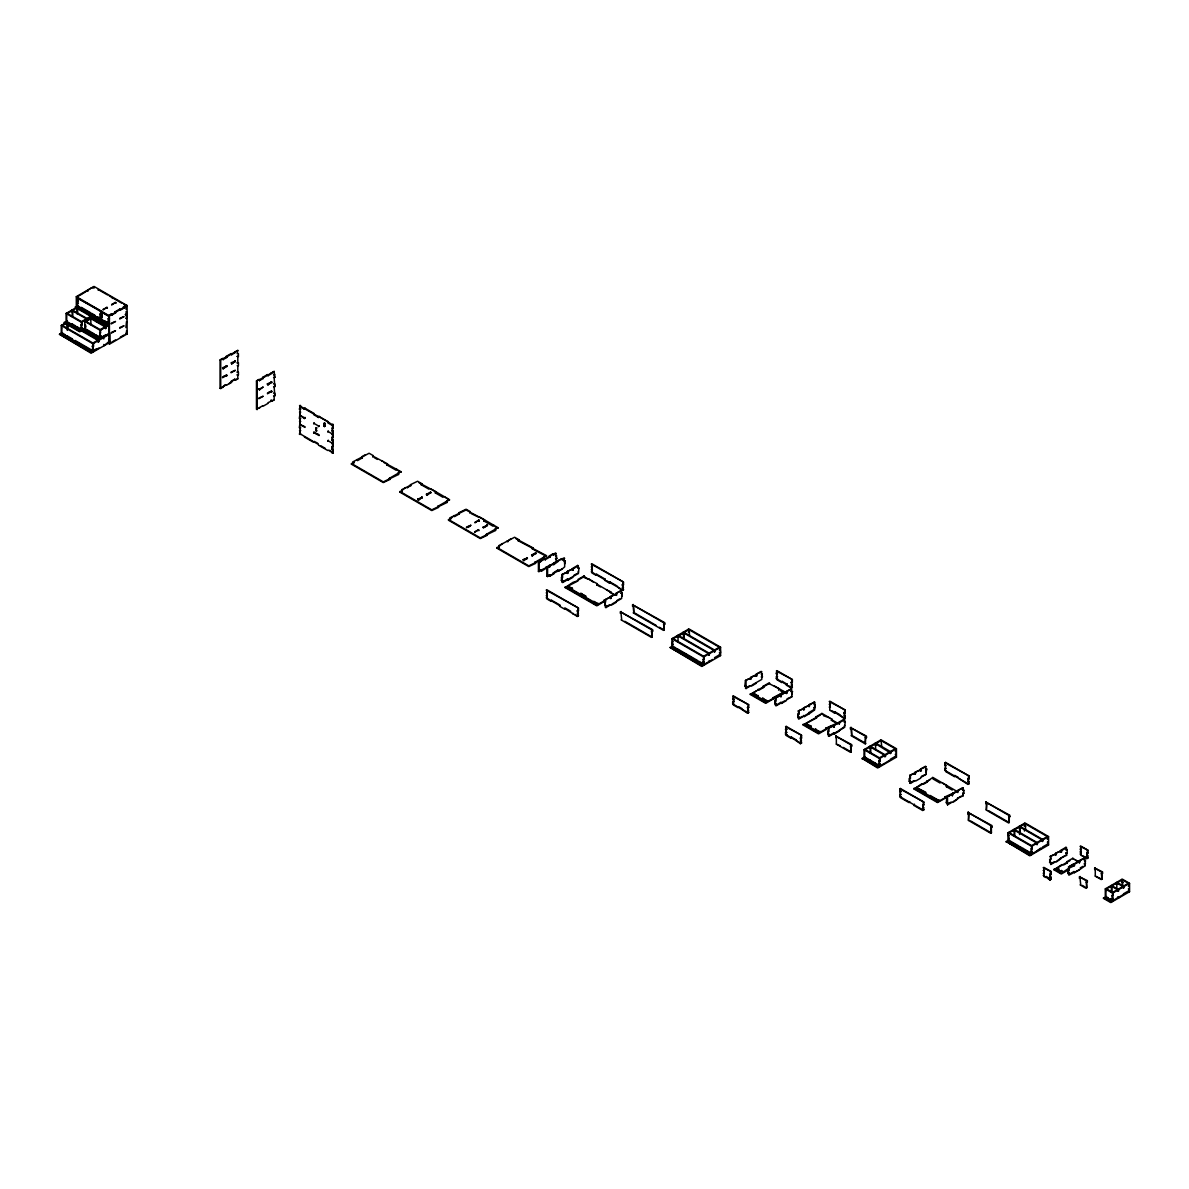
<?xml version="1.0" encoding="UTF-8"?>
<svg xmlns="http://www.w3.org/2000/svg" width="1189" height="1189" viewBox="0 0 1189 1189"><rect width="100%" height="100%" fill="white"/><g stroke="black" fill="none" stroke-linecap="round" stroke-linejoin="round"><path stroke-width="1.5" d="M76.304 307.312L76.304 296.656L94.005 286.43L127.104 305.543L127.104 333.96L109.403 344.186L108.794 315.412L111.216 314.015L111.825 315.055L111.216 314.015M79.336 295.6L76.913 296.997L76.913 306.242M79.96 295.244L82.427 293.817M83.037 293.46L90.973 288.184L94.615 287.485M100.679 319.261L77.151 305.677L77.761 297.636M77.761 300.431L78.37 300.787M98.241 290.279L98.85 289.938M77.761 303.225L78.37 303.581M100.679 311.414L100.679 319.96L98.85 321.015L75.338 307.431L78.37 305.677M92.92 343.056L97.766 340.262L98.375 342.016L98.969 340.262L66.123 321.149L66.123 313.45L77.032 307.148M67.327 313.45L72.187 310.656M78.236 308.546L77.032 308.546M66.718 315.902L66.718 313.108L82.115 321.996L82.115 324.79L80.911 324.79L82.115 329.695L76.854 326.648L76.245 327.703L76.854 326.648M107.53 294.931L98.241 289.581M85.147 328.64L79.693 331.79L64.295 322.903L67.327 321.149M64.295 322.903L67.446 321.075M92.92 351.468L61.263 333.188L61.263 325.489L65.514 323.036M62.482 325.489L67.327 322.695M67.936 328.461L68.546 323.245L67.936 324.3M61.873 327.941L61.873 325.147L93.515 343.413L93.515 346.207L92.311 346.207L93.515 351.112L75.279 340.574L74.669 341.629L75.279 340.574M71.994 323.854L71.399 324.894L71.994 323.854L75.635 325.949M91.939 313.524L91.33 314.565L91.939 313.524L94.852 315.204M61.263 325.489L92.92 343.755L109.893 333.96L109.893 342.358L91.092 353.207L59.45 334.243L61.873 332.846L65.306 334.822M81.521 321.639L86.366 318.845M91.821 315.694L86.975 318.489L86.366 320.242M103.101 310.017L106.802 307.193L107.396 308.233M111.647 305.083L115.348 302.259L115.942 303.299M66.123 313.45L81.521 322.338L92.43 316.036M101.273 311.206L77.151 297.978M103.101 309.318L107.396 307.535M111.647 304.384L115.942 302.601M61.873 334.243L62.482 333.188L61.873 334.243L90.899 350.993M100.188 338.018L84.791 329.13L84.791 321.431L90.854 317.939L106.252 326.826L105.643 328.565L105.033 326.826L100.188 329.621M86.975 320.584L87.585 318.845L72.187 309.957L72.187 316.779M108.794 323.958L101.526 319.752L102.135 311.696M86.009 321.431L90.854 318.637M93.886 316.883L90.245 319.678L90.245 318.28L105.643 327.168L105.643 328.565M80.911 324.79L82.115 324.79M100.069 314.015L101.273 314.015L100.069 314.015L100.069 316.809L101.273 316.809M63.091 335.64L89.279 350.755M121.65 303.091L109.343 295.987M67.936 323.601L77.88 329.338M85.4 324.582L86.009 327.034M66.718 335.64L66.123 336.695L66.718 335.64L72.425 338.924M80.911 327.584L82.115 327.584M102.135 315.204L102.135 317.3M96.428 318.905L97.037 317.864L96.309 321.61M81.521 329.338L80.911 330.393L66.718 322.204M100.679 318.563L100.069 319.618M64.295 322.204L79.693 331.092L84.85 328.119M75.338 306.732L98.85 320.317L101.273 318.905L97.766 316.883M82.977 330.884L85.4 328.788L90.676 331.82L90.067 332.875L90.676 331.82M114.917 311.875L115.526 312.93L114.917 311.875L119.762 309.081L120.371 310.121L119.762 309.081M123.463 306.94L124.072 307.996L123.463 306.94L126.495 305.187L125.885 309.11M99.698 320.807L106.98 325.697L99.698 321.506L102.73 319.752M127.104 305.543L108.794 316.244L101.526 312.053M111.825 315.055L115.526 312.93M120.371 310.121L124.072 307.996M106.98 324.998L109.403 323.601L104.558 320.807L103.948 322.546M108.184 318.697L109.403 318.697L108.184 318.697L108.184 321.506L109.403 321.506M86.604 332.281L87.213 331.226L99.579 338.375L100.797 337.676L100.797 335.566L99.579 335.566L100.797 329.977L85.4 321.075M103.339 322.903L104.558 320.807M103.339 322.204L105.152 323.245M106.371 323.245L106.98 322.204L106.371 323.245L108.794 324.656L105.643 326.47M125.885 311.904L126.495 311.563M108.794 323.245L108.184 324.3M126.495 314.431L125.157 314.505M84.791 321.431L100.188 330.319L108.675 325.414M111.216 323.245L115.526 321.461L111.216 323.958M119.762 318.31L124.072 316.527L119.762 319.024M95.521 334.629L94.912 335.67L95.521 334.629L98.628 336.428M100.797 332.771L99.579 332.771M125.885 318.355L126.495 317.998M96.547 337.319L86.604 331.582M100.797 335.566L99.579 335.566M126.495 321.506L125.885 327.584M82.977 330.185L98.375 339.073L105.643 334.867M108.675 333.827L98.375 339.073M98.375 339.905L103.22 337.111L103.22 338.508M111.216 332.489L115.526 330.705L111.216 333.188M119.762 327.555L124.072 325.771L119.762 328.253M97.766 341.659L98.969 341.659M103.829 338.865L103.829 336.755L108.675 333.96L109.284 336.413M92.311 346.207L93.515 346.207M92.311 349.016L93.515 349.016M108.675 339.564L109.284 339.207M126.495 330.735L126.495 334.317L125.885 333.262M96.547 348.659L92.311 351.81M109.284 341.317L103.829 345.865L103.829 344.468M59.45 334.243L91.092 352.509L98.969 347.961M111.825 342.075L115.526 339.95M120.371 337.141L124.072 335.016M125.885 333.96L127.104 333.96M226.222 384.82L220.099 388.357L220.099 359.925L222.521 358.528L223.131 359.583L222.521 358.528M226.222 356.403L226.831 357.443L226.222 356.403L231.067 353.594L231.677 354.649L231.067 353.594M237.8 350.413L234.768 352.167L237.8 350.413L237.191 353.638L238.409 353.638L238.409 356.432L237.191 356.432L238.409 356.432M220.099 359.925L226.222 357.101M226.831 356.745L234.768 352.167M223.131 359.583L226.831 357.443M231.677 354.649L235.377 352.509M226.831 365.989L222.521 367.773L223.131 368.828L226.831 365.989L223.131 368.828M235.377 361.055L231.067 362.838L231.677 363.893L235.377 361.055L231.677 363.893M238.409 362.868L237.191 362.868L238.409 362.868L238.409 365.677L237.191 365.677M223.755 376.304L226.831 375.234L222.521 377.716M222.521 377.017L226.831 375.234M231.067 372.083L235.377 370.284L231.067 372.781M238.409 372.112L237.191 372.112L238.409 372.112L238.409 374.907L237.191 374.907L238.409 374.907M224.989 384.835L223.131 386.603M232.301 380.599L234.768 379.187L235.377 380.227L234.768 379.187M220.099 388.357L223.131 387.302M231.067 381.312L237.8 378.83L237.8 375.263M226.831 385.162L231.677 381.669M235.377 380.227L237.8 378.83M262.591 405.821L256.467 409.358L256.467 380.926L258.89 379.529L259.499 380.584L258.89 379.529M262.591 377.389L263.2 378.444L262.591 377.389L267.451 374.594L268.045 375.65L267.451 374.594M274.169 371.414L271.137 373.168L274.169 371.414L274.778 377.433L274.169 374.282M256.467 380.926L262.591 378.102M263.2 377.745L271.137 373.168M259.499 380.584L263.2 378.444M268.045 375.65L271.746 373.509M274.778 374.624L273.574 374.624M273.574 377.433L274.778 377.433M267.451 383.839L271.746 382.055L268.045 384.879L267.451 383.839L268.045 384.879M258.89 389.472L263.2 386.99L259.499 389.814L258.89 388.773L259.499 389.814M267.451 384.537L271.746 382.055M273.574 386.678L274.778 386.678L274.778 383.869L273.574 383.869M268.669 392.37L271.746 391.285L267.451 393.782M258.89 398.018L263.2 396.219L258.89 398.716M267.451 393.083L271.746 391.285M273.574 395.907L274.778 395.907L274.778 393.113L273.574 393.113M268.045 402.67L274.169 399.831L274.169 396.264M263.2 406.162L268.045 403.368M271.746 401.228L271.137 400.188L271.746 401.228L274.169 399.831M300.728 409.358L299.509 409.358L300.118 405.434L300.118 406.831L304.369 409.284L304.964 408.228L304.369 409.284M300.728 405.776L299.509 405.776M299.509 409.358L300.118 405.434M300.728 418.587L299.509 418.587L300.118 411.795M300.728 412.152L299.509 412.152M299.509 418.587L300.118 409.7M300.728 427.832L299.509 427.832L300.118 421.04M304.369 418.528L304.964 417.473L304.369 418.528L300.118 415.377L304.964 418.171M300.728 421.396L299.509 421.396M313.643 413.935L300.728 406.475M299.509 427.832L300.118 418.944M319.098 416.388L318.489 417.443L319.098 416.388L332.608 424.889M304.964 427.416L300.118 424.607L304.964 426.717M299.509 434.208L300.728 434.208L299.509 434.208L300.118 430.284M300.728 430.626L299.509 430.626M313.643 423.18L319.098 426.331M313.643 423.879L314.238 422.823M319.098 425.632L318.489 426.673M316.973 430.775L315.754 430.775L316.363 427.624M323.884 423.418L325.102 423.418L324.493 426.569L323.884 423.418L325.102 423.418M315.754 427.966L316.973 427.966M314.238 414.292L328.372 421.738M300.118 433.851L312.692 441.119M323.884 426.227L325.102 426.227M319.098 435.56L313.643 432.41L317.879 434.163M313.643 433.123L314.238 432.068M328.372 450.155L333.217 452.964L333.217 449.397L332.013 449.397L332.013 446.588L333.217 446.588L333.217 440.153L332.013 440.153L332.013 437.344L333.217 437.344L333.217 430.908L332.013 430.908L333.217 424.547L332.013 425.246L327.763 422.794M332.013 425.246L333.217 424.547M313.643 432.41L319.098 434.862M332.013 428.114L333.217 428.114M327.763 431.325L332.608 434.134M327.763 432.038L328.372 430.983M332.013 430.908L333.217 430.908M314.238 442.011L314.238 441.312M332.013 434.475L333.217 433.777M318.489 444.463L313.643 441.654M332.013 437.344L333.217 437.344M327.763 440.569L332.608 443.378M327.763 441.268L328.372 440.227M332.013 440.153L333.217 440.153M332.013 443.72L333.217 443.021M332.013 446.588L333.217 446.588M332.013 449.397L333.217 449.397M332.013 452.266L329.784 450.274M332.013 452.964L333.217 452.964M353.222 461.704L353.832 462.759L353.222 461.704L369.11 453.247L373.346 455.684L372.752 456.739L373.346 455.684M361.768 456.769L362.377 457.824L361.768 456.769L365.469 454.644M390.022 479.39L389.412 478.335L390.022 479.39L383.289 482.571L351.409 464.156L353.832 462.06M351.409 464.156L353.832 462.759M356.923 459.578L357.532 460.619L362.377 457.824M372.752 456.041L387.48 463.844L386.871 464.899L387.48 463.844M383.839 462.447L400.99 471.647L389.412 478.335M386.871 464.899L396.145 470.25L396.754 469.194M351.409 463.457L383.289 481.872L398.568 474.456L397.958 473.4L398.568 474.456M397.958 473.4L400.99 471.647M401.719 489.705L402.328 490.76L401.719 489.705L410.874 485.127L407.233 487.921M410.874 485.825L410.264 484.77L417.607 481.248L421.842 483.685L421.248 484.74L421.842 483.685M438.518 507.391L437.909 506.336L438.518 507.391L431.785 510.571L399.905 492.157L405.419 487.579M399.905 492.157L402.328 490.76M419.018 482.764L435.977 491.845L435.367 492.9L435.977 491.845M417.963 499.098L422.273 497.299L418.573 500.138L417.963 499.098L418.573 500.138M426.509 494.148L430.819 492.365L427.119 495.204L426.509 494.148L427.119 495.204M417.963 499.796L422.273 497.299M426.509 494.862L430.819 492.365M431.117 489.051L449.487 499.648L437.909 506.336M399.905 491.458L431.785 509.873L447.064 502.457L446.455 501.401L447.064 502.457M446.455 501.401L449.487 499.648M450.215 517.705L450.824 518.761L450.215 517.705L466.103 509.947L468.927 511.567M458.761 512.771L459.37 513.826L458.761 512.771L466.103 509.234L470.339 511.686L469.744 512.741L470.339 511.686M487.014 535.392L486.405 534.337L487.014 535.392L480.282 538.572L448.402 520.158L452.682 516.992M453.916 515.58L454.525 516.621L459.37 513.826M469.744 512.043L484.473 519.846L483.864 520.901L484.473 519.846M466.46 527.797L470.77 525.3L468.303 527.426M475.02 522.863L478.706 520.024L479.316 521.064L478.706 520.024M466.46 527.084L470.77 525.3M475.02 522.149L479.316 520.366M474.589 532.479L478.29 529.64L478.899 530.695M487.445 525.062L483.135 527.544L487.445 525.062L484.978 527.188M474.589 531.78L478.899 529.997M479.628 517.052L497.983 527.648L486.405 534.337M483.864 520.901L493.138 526.251L493.747 525.196M448.402 519.459L480.282 537.874L495.56 530.457L494.966 529.402L495.56 530.457M494.966 529.402L497.983 527.648M498.711 545.706L499.321 546.762L498.711 545.706L514.599 537.235L518.85 539.687L518.241 540.742L518.85 539.687M507.272 541.471L510.958 538.647M535.511 563.393L534.901 562.338L535.511 563.393L528.793 566.573L496.898 548.159L502.412 543.581M496.898 548.159L499.321 546.762M516.011 538.751L532.969 547.847L532.36 548.902L532.969 547.847M518.241 540.742L546.494 555.649L534.901 562.338M523.086 559.781L527.396 557.998L523.695 560.836L523.086 559.781L527.396 557.998M531.632 554.847L535.942 553.063L532.241 555.902L531.632 554.847L532.241 555.902M531.632 555.545L535.942 553.063M533.906 549.794L546.494 556.348M496.898 547.46L528.793 565.875L544.057 558.444L543.462 557.403L544.057 558.444M543.462 557.403L546.494 555.649M553.702 564.017L538.424 571.433L538.424 562.902L544.547 558.667L545.157 559.707L544.547 558.667M549.392 555.858L550.002 556.913L549.392 555.858L553.093 553.732L553.702 554.773L553.093 553.732M540.846 560.792L549.392 556.556M550.002 556.214L555.516 553.019L556.734 558.696L556.125 555.545M538.424 562.902L541.456 561.149M545.157 559.707L550.002 556.913M553.702 554.773L556.125 553.375M556.734 555.902L555.516 555.902M555.516 558.696L556.734 558.696M538.424 571.433L540.846 570.036L541.456 571.092L540.846 570.036M545.766 567.198L550.002 565.444L550.002 566.781L546.97 567.837L546.97 576.368L553.702 573.886L553.093 572.83M553.093 563.601L553.702 564.641L553.702 563.318L556.125 561.921L556.125 559.053M549.392 565.726L561.639 558.667L562.248 559.707L561.639 558.667M541.456 571.092L545.157 568.951M546.97 567.837L549.392 566.425L549.392 565.102M557.938 560.792L564.062 557.953L564.671 563.987L565.28 560.836L564.062 560.836L565.28 560.836M553.702 564.641L558.548 561.149M562.248 559.707L564.671 558.31M546.97 576.368L549.392 574.971L550.002 576.026L549.392 574.971M554.312 572.132L557.938 570.036L558.548 571.092L557.938 570.036M553.702 573.187L562.248 568.951L564.671 566.856L564.671 563.987M550.002 576.026L553.702 573.886M558.548 571.092L562.248 568.951M561.966 574.525L567.421 572.072L561.966 574.525L561.371 580.485L562.575 580.485L562.575 582.58L578.344 573.484L578.939 568.223L577.735 568.223L577.735 565.429L578.939 568.223M567.421 571.374L572.89 568.937L567.421 571.374L567.421 573.484L568.03 571.731M578.344 565.786L573.484 568.58L572.89 570.334L572.89 568.223L577.735 565.429M566.826 571.731L566.826 573.128L568.03 573.128M561.371 577.676L562.575 577.676L562.575 574.882M561.371 580.485L562.575 580.485M546.806 598.171L546.806 589.759L578.448 608.04L578.448 610.834L577.245 610.834L578.448 615.739L577.245 616.437L564.448 608.352M591.84 572.177L591.84 563.764L623.482 582.045L623.482 584.839L622.263 584.839L623.482 589.744L622.263 590.443L618.027 587.292L622.873 590.086L622.873 587.99M561.966 578.032L561.966 582.224L567.421 579.073L568.03 580.128L567.421 579.073M573.648 575.491L576.368 573.915M568.03 580.128L572.89 577.334M546.197 592.91L547.416 592.91M591.23 566.915L592.434 566.915M546.197 595.719L547.416 595.719M591.23 569.724L592.434 569.724M546.197 597.814L547.416 597.814M610.745 597.086L604.071 600.237L604.681 601.292L596.804 605.84L565.161 587.574L573.039 582.328L578.493 580.574L577.884 579.519L583.948 576.026L584.557 577.066L583.948 576.026M591.23 571.82L592.434 571.82M565.161 587.574L577.289 581.272M579.4 579.34L584.557 576.368M572.429 588.971L567.584 586.177L572.429 588.273L571.835 589.313L572.429 588.273M568.803 588.971L569.397 588.614M583.948 576.724L597.354 583.754L596.744 584.81L597.354 583.754M596.685 574.272L596.075 575.327L596.685 574.272L605.231 579.206L604.621 580.262L605.231 579.206M551.057 601.322L551.651 600.267L551.057 601.322L546.806 598.87M559.603 605.543L547.416 598.513M580.381 594.262L580.975 593.207L585.835 596.7M580.381 593.549L585.835 596.001M596.744 584.111L610.745 592.196M610.076 582.001L609.467 583.056L610.076 582.001L617.21 586.118M546.197 590.116L578.448 608.04M591.23 564.121L623.482 582.045M572.994 613.286L572.994 613.985M577.245 610.834L578.448 610.834M593.772 601.292L598.617 604.086L593.772 601.991M610.135 591.84L614.386 594.99L610.135 592.538L610.745 591.483M622.263 584.839L623.482 584.839M594.99 602.689L594.381 603.744L594.99 602.689L567.584 586.876M577.245 613.628L578.448 613.628M622.263 587.634L623.482 587.634M598.617 603.388L598.022 604.443L595.184 602.808M610.745 596.388L610.745 598.483L610.745 596.388L616.199 593.935L605.29 599.538L604.681 605.483L605.9 605.483L605.9 607.594L604.681 602.689M615.59 594.292L616.199 595.347L616.199 593.237L621.059 590.443L622.263 596.046L622.263 593.237L621.059 593.237L622.263 593.237M565.161 586.876L596.804 605.142L604.681 600.594M616.199 593.237L621.654 590.784M616.199 595.347L616.809 593.593M605.29 603.046L605.9 599.895M604.681 605.483L605.9 605.483M621.654 595.689L622.263 596.046M605.29 607.237L609.377 604.874M616.957 600.504L619.692 598.929M605.9 607.594L610.745 604.785M611.963 604.086L621.654 598.483L621.654 596.388M611.354 605.142L616.199 602.347M620.45 611.785L652.702 629.709L652.702 631.106L651.483 631.106L652.092 637.066L652.092 630.066L620.45 611.785L620.45 613.197L621.654 613.197M632.578 604.785L664.814 622.709L664.814 624.106L663.611 624.106L664.22 630.066L664.22 623.066L632.578 604.785L632.578 606.197L633.782 606.197L633.782 612.484L656.209 625.444M620.45 613.197L621.059 611.443M632.578 606.197L633.782 606.197M621.059 613.539L621.654 619.484M633.172 606.539L633.782 612.484M651.483 631.106L652.702 631.106M663.611 624.106L664.814 624.106M703.606 664.696L671.963 646.43L671.963 638.731L688.936 628.936L720.579 647.202L720.579 655.6L701.792 666.449L670.135 647.485L672.573 646.088L676.006 648.064M673.167 638.731L678.027 635.937M683.482 632.786L677.418 636.977L677.418 635.58L709.06 653.846L709.06 655.258L708.451 653.504L703.606 656.298M677.418 636.977L678.622 636.977M682.872 633.826L684.076 633.826L682.872 633.826L682.872 632.429L714.515 650.695L714.515 652.107L713.905 650.353L709.06 653.147M672.573 641.183L673.167 641.525M719.36 652.806L720.579 652.806L719.969 647.544L688.327 629.278L688.936 631.731M689.546 632.087L688.327 632.087M672.573 643.977L673.167 644.334M689.546 634.881L688.936 629.635L684.076 632.429L684.076 638.552M673.777 649.58L674.386 648.525L699.964 663.299L699.355 664.354L699.964 663.299M677.418 648.882L676.809 649.937L677.418 648.882L697.943 660.727M714.515 649.997L719.36 647.202M671.963 638.731L703.606 656.997L720.579 647.202M709.06 655.258L709.67 653.504L678.027 635.238L678.027 642.06M714.515 652.107L715.124 650.353L683.482 632.087L683.482 638.909M699.355 661.545L698.76 662.6L699.355 661.545L704.215 664.354L704.215 662.243L702.996 662.243L704.215 656.655L672.573 638.374M704.215 659.449L702.996 659.449M704.215 662.243L702.996 662.243M703.606 663.997L702.996 665.052L700.172 663.417M714.515 657.695L719.969 654.544M670.135 647.485L701.792 665.751L712.701 659.449M745.429 680.45L750.883 677.998L745.429 680.45L744.834 686.395L746.038 686.395L746.038 688.505L746.038 680.807M750.883 677.299L756.338 674.847L750.883 677.299L750.289 679.053M755.743 674.505L756.338 676.244L756.338 674.148L761.198 671.354L762.402 676.957L761.807 673.806M756.338 674.148L761.807 671.696M755.743 675.902L756.947 675.902L756.947 674.505M750.883 679.395L751.493 677.656M762.402 674.148L761.198 674.148M744.834 686.395L746.038 686.395M761.198 676.957L762.402 676.957M745.429 688.149L749.531 685.785M737.017 706.4L732.692 703.903L732.692 701.807L733.91 701.807L733.91 699.013L732.692 699.013L733.301 695.862L748.698 704.75L748.698 707.544L747.48 707.544L748.698 712.449L747.48 713.147L737.968 706.95M746.038 688.505L750.883 685.696M752.102 684.998L761.807 679.395L761.807 677.299M777.561 673.806L776.358 673.806L776.952 670.655L792.35 679.543L792.35 682.337L791.146 682.337L792.35 687.242L791.146 687.941L786.479 685.25L787.073 684.195L786.479 685.25M751.493 686.053L756.338 683.244M732.692 699.013L733.91 699.013M776.358 673.806L776.952 670.655M732.692 701.807L733.91 701.807M777.561 678.696L776.358 678.696L776.952 676.244M777.561 676.6L776.358 676.6M732.692 703.903L733.91 703.903M773.563 698.79L772.954 697.735L773.563 698.79L765.686 703.338L750.289 694.45L769.684 683.244M763.011 686.395L763.62 687.45L763.011 686.395L769.075 682.902M776.358 678.696L776.952 674.148M750.289 694.45L756.59 690.809M752.711 693.752L753.321 692.697L757.988 696.1L752.711 693.752L765.344 701.049M758.166 689.204L758.775 690.244L763.62 687.45M776.952 679.053L786.479 684.552M753.915 695.149L763.858 700.886M757.988 695.402L757.378 696.442M769.075 683.601L779.196 688.743L778.587 689.798L779.196 688.743M782.228 681.401L781.619 682.441L782.228 681.401L787.073 684.195M732.692 696.204L748.698 704.75M776.358 670.997L792.35 679.543M742.813 709.759L748.089 712.791L748.089 710.695M762.833 698.196L762.223 699.251L762.833 698.196L767.5 701.584M747.48 707.544L748.698 707.544M791.146 682.337L792.35 682.337M747.48 710.353L748.698 710.353M791.146 685.146L792.35 685.146M762.223 698.552L767.5 700.886M772.954 697.735L784.472 691.79L765.686 702.64L750.289 693.752M774.351 685.949L784.472 691.79M775.481 697.809L780.95 695.357L775.481 697.809L774.886 703.754L776.09 703.754L776.09 705.85L784.577 700.945M780.95 694.658L786.405 692.206L780.95 694.658L780.95 696.754L780.341 695M785.795 691.849L786.405 693.603L786.405 691.508L791.25 688.699L791.859 694.658L792.469 691.508L791.25 691.508L792.469 691.508M786.405 691.508L791.859 689.055M785.795 693.246L786.999 693.246L786.999 691.849M780.95 696.754L781.545 695M774.886 700.945L776.09 700.945L776.09 698.151M774.886 703.754L776.09 703.754M775.481 701.302L775.481 705.508L780.95 702.357L781.545 703.398L780.95 702.357M787.163 698.76L791.859 696.754L791.859 694.658M786.405 699.905L791.859 696.754M781.545 703.398L786.405 700.603M798.295 710.977L803.749 708.525L798.295 710.977L798.904 714.128L798.904 711.319M803.749 707.827L809.204 705.374L803.749 707.827L803.749 709.922L803.155 708.168M808.609 706.415L809.204 704.676L814.673 702.223L815.268 707.47L814.064 707.47L814.064 709.565L808.609 712.716L809.204 713.772L814.673 709.922L814.673 707.827M809.204 704.676L814.673 702.223M803.155 709.565L804.359 709.565L804.359 708.168M809.204 706.771L809.813 705.018M808.609 713.415L798.904 719.018L798.904 716.922L797.685 716.922L798.295 713.772M814.064 701.867L814.064 704.676L815.268 704.676M797.685 714.128L798.904 714.128M797.685 716.922L798.904 716.922M814.064 707.47L815.268 707.47M798.295 714.47L798.295 718.676L802.397 716.313M785.557 729.526L786.776 729.526L785.557 729.526L786.167 726.375L801.564 735.263L801.564 738.072L800.346 738.072L801.564 742.962L800.346 743.675L795.679 740.271L800.955 743.318L800.955 741.223M829.818 709.565L829.818 701.168L845.216 710.056L845.216 712.865L844.012 712.865L845.216 717.755L844.012 718.468L839.345 715.065L844.606 718.111L844.606 716.016M804.359 716.566L803.749 715.525L804.359 716.566L809.204 713.772M829.209 704.319L830.427 704.319M785.557 732.335L786.776 732.335L785.557 732.335L785.557 734.43L786.776 734.43L785.557 734.43M829.209 707.128L830.427 707.128M826.429 729.318L825.82 728.263L826.429 729.318L818.552 733.866L803.155 724.978L820.425 714.99M815.877 716.922L816.486 717.978L815.877 716.922L821.941 713.415L822.55 714.47L821.941 713.415M803.155 724.978L816.486 717.978M822.55 713.772L832.062 719.271L831.453 720.311L832.062 719.271M786.167 734.772L795.679 740.271M806.781 725.676L816.724 731.413L807.123 725.171M791.443 737.121L790.834 738.176L791.443 737.121L796.288 739.93M810.853 725.914L810.244 726.969L810.853 725.914L806.172 723.923M835.094 711.914L834.485 712.969L835.094 711.914L839.939 714.723M823.501 715.719L829.64 717.874M785.557 726.732L801.564 735.263M829.209 701.525L845.216 710.056M815.089 729.065L820.365 732.112L815.089 729.764L815.699 728.723M800.346 738.072L801.564 738.072M844.012 712.865L845.216 712.865M816.724 730.715L816.724 731.413M800.346 740.866L801.564 740.866M844.012 715.659L845.216 715.659M820.365 731.413L819.756 732.469M825.82 728.263L837.338 723.016L831.453 719.613M803.155 724.264L818.552 733.167L831.274 725.81M839.271 730.418L844.116 726.925L844.725 725.171L844.725 727.267L828.956 736.377L828.956 734.267L827.752 734.267L828.347 728.322L839.271 722.719L833.801 725.171L833.801 727.267L834.41 725.528M844.725 719.568L839.865 722.377L839.271 724.116L839.271 722.02L844.116 719.226L845.32 722.02L844.725 725.171M828.347 728.322L833.207 725.528L833.801 727.267M833.207 726.925L834.41 726.925M844.116 719.226L844.116 722.02L845.32 722.02M827.752 731.473L828.956 731.473L828.956 728.679M827.752 734.267L828.956 734.267M828.347 731.83L828.347 736.021L833.801 732.87L834.41 733.925L833.801 732.87M834.41 733.925L839.271 731.116M835.748 736.095L851.755 744.641L851.755 746.038L850.551 746.038L851.146 751.983L851.146 744.983L835.748 736.095L835.748 737.492L836.967 737.492M850.477 727.594L866.484 736.14L866.484 737.537L865.265 737.537L865.265 743.838L865.874 736.481L850.477 727.594L850.477 728.991L851.696 728.991L851.696 735.292L865.874 743.482M835.748 737.492L836.357 735.753M850.477 728.991L851.696 728.991M836.357 737.849L836.357 744.151L840.118 745.622M851.086 729.347L851.696 735.292M850.551 746.038L851.755 746.038M865.265 737.537L866.484 737.537M879.474 766.236L864.076 757.348L864.076 749.65L881.049 739.855L896.447 748.743L896.447 757.14L877.66 767.99L862.263 758.404L864.685 757.007L877.928 764.646M865.295 749.65L870.14 746.855M875.594 743.705L870.749 746.499L870.749 752.622M869.531 747.896L870.749 747.896L869.531 747.896L869.531 746.499L884.928 755.387M875.594 749.828L875.594 743.006L890.992 751.894L890.992 753.291L875 743.348L875 744.745L876.204 744.745L876.204 743.348L881.049 740.554L881.658 745.8L880.455 745.8M876.204 744.745L875 744.745M864.685 752.102L864.685 749.308L880.083 758.196L880.083 760.99L878.879 760.99L880.083 765.894L878.879 766.593L864.685 757.705M862.263 759.102L865.414 757.274M865.904 759.801L875.847 765.538M879.474 757.839L884.334 755.045M890.398 751.537L895.243 748.743M864.076 749.65L879.474 758.537L896.447 748.743M884.334 756.442L885.537 756.442L885.537 755.045L870.14 746.157L870.14 752.979M878.879 760.99L880.083 760.99M895.243 751.537L895.852 751.195M878.879 763.799L880.083 763.799M895.243 754.346L895.852 753.989M890.398 759.236L895.852 756.085M862.263 758.404L877.66 767.291L884.928 763.085M886.147 762.387L890.398 759.934M909.793 775.347L915.248 772.895L909.793 775.347L910.402 778.498L910.402 775.689M915.248 772.196L920.702 769.744L915.248 772.196L915.248 774.292L915.857 772.538M920.093 769.387L920.702 771.141L920.702 769.045L925.547 766.236L926.157 772.196L926.766 769.045L925.547 769.045L926.766 769.045M920.702 769.045L926.157 766.593M920.093 770.784L921.312 770.784L921.312 769.387M909.184 778.498L910.402 783.388L910.402 781.292L909.184 781.292L909.793 778.141M909.184 781.292L910.402 781.292M899.746 791.636L900.965 791.636L899.746 791.636L900.355 788.485L923.868 802.07L923.868 804.864L922.664 804.864L923.868 809.768L922.664 810.467L913.925 805.429L914.534 804.373L913.925 805.429M909.793 783.046L913.88 780.683M921.46 776.298L926.157 774.292L926.157 772.196M946.162 765.538L944.958 765.538L945.552 762.387L969.08 775.971L969.08 778.765L967.861 778.765L969.08 783.67L967.861 784.368L959.137 778.632L968.47 784.027L968.47 781.916M910.402 783.388L915.248 780.593M920.702 777.443L926.157 774.292M915.857 780.935L920.702 778.141M944.958 765.538L945.552 762.387M899.746 794.445L900.965 794.445L899.746 794.445L899.746 796.541L900.965 796.541L899.746 796.541M946.162 770.442L944.958 770.442L945.552 767.99M946.162 768.347L944.958 768.347M945.433 798.027L944.824 796.972L945.433 798.027L937.556 802.575L914.029 788.991L929.798 779.895M926.766 781.649L932.83 777.443L933.439 778.498L932.83 777.443M944.958 770.442L945.552 765.894M914.029 788.991L921.921 783.744M933.439 777.784L947.009 785.632L946.399 786.687L947.009 785.632M900.355 796.883L913.925 804.73M925.8 792.275L916.451 787.594L925.8 792.989M923.734 784.086L927.375 781.99L926.766 780.935M945.552 770.784L959.137 778.632M917.67 789.689L935.743 800.123M909.689 801.579L909.689 802.278M954.886 775.481L954.291 776.536L954.886 775.481L958.527 777.576M930.036 795.426L939.369 800.821L930.036 796.125M899.746 788.842L923.868 802.07M944.958 762.744L969.08 775.971M922.664 804.864L923.868 804.864M967.861 778.765L969.08 778.765M922.664 807.673L923.868 807.673M967.861 781.574L969.08 781.574M939.369 800.123L938.775 801.178L916.451 788.292M944.824 796.972L956.342 791.725M942.164 782.838L956.342 791.027M914.029 788.292L937.556 801.876L954.826 792.602M946.905 796.764L952.359 794.326L946.905 796.764L946.295 802.724L947.514 802.724L947.514 804.819L947.514 797.12M952.359 793.613L957.814 791.175L952.359 793.613L952.359 795.723L951.75 793.97M957.204 792.216L957.814 790.477L962.674 787.668L963.878 790.477L963.878 793.271L962.674 793.271L963.268 795.723L963.268 793.613M957.814 790.477L963.268 788.025M952.359 795.723L952.969 793.97M957.814 792.573L958.423 790.819M962.674 787.668L962.674 790.477L963.878 790.477M946.295 802.724L947.514 802.724M962.674 793.271L963.878 793.271M948.272 803.675L950.992 802.114M961.307 796.154L957.204 798.518L963.268 795.723M947.514 804.819L952.359 802.025M953.578 801.327L956.001 799.915M952.969 802.367L957.814 798.874M967.861 812.369L991.998 825.597L991.998 826.994L990.779 826.994L991.388 832.954L991.388 825.954L967.861 812.369L967.861 813.766L969.08 813.766L968.47 820.425L968.47 814.123M985.74 802.055L1009.877 815.282L1009.877 816.68L1008.658 816.68L1009.268 822.625L1009.268 815.624L985.74 802.055L985.74 803.452L986.959 803.452L986.35 810.095L986.35 803.794M967.861 813.766L969.08 813.766M985.74 803.452L986.959 803.452M990.779 826.994L991.998 826.994M1008.658 816.68L1009.877 816.68M1031.591 854.059L1008.064 840.489L1008.064 832.776L1025.037 822.981L1048.564 836.566L1048.564 844.963L1029.778 855.812L1006.251 841.53L1008.673 840.133L1018.007 845.528L1017.412 846.568L1018.007 845.528M1009.283 832.776L1014.128 829.981M1019.582 826.831L1014.737 829.64L1014.737 835.763M1013.518 831.037L1014.737 831.037L1013.518 831.037L1013.518 829.64L1037.046 843.209L1037.046 844.606L1036.436 842.867L1031.591 845.661M1024.442 826.132L1025.646 826.132L1024.442 826.132L1024.442 823.338L1047.955 836.907L1047.346 839.36M1010.501 842.585L1009.892 843.625L1010.501 842.585L1030.982 854.415L1032.201 853.717L1032.201 851.606L1030.982 851.606L1032.201 846.018L1008.673 832.434L1008.064 835.585L1009.283 835.585M1008.673 838.037L1009.283 838.379M1006.251 842.228L1009.402 840.415L1008.673 840.831M1022.867 848.322L1022.258 849.377L1022.867 848.322L1030.135 852.528M1037.046 842.511L1041.891 839.716L1042.5 841.455L1043.11 839.716L1019.582 826.132L1019.582 834.529M1042.5 839.36L1047.346 836.566M1008.064 832.776L1031.591 846.36L1048.564 836.566M1037.046 844.606L1037.655 842.867L1014.128 829.283L1014.128 836.105M1030.982 848.812L1032.201 848.812M1027.95 853.36L1009.892 842.927M1030.982 851.606L1032.201 851.606M1047.346 842.169L1047.955 841.812M1040.687 848.114L1037.046 850.908M1042.5 847.058L1047.955 843.908M1006.251 841.53L1029.778 855.114L1042.5 847.757M1050.214 856.407L1055.669 853.97L1050.214 856.407L1050.823 859.558L1050.823 856.764M1055.669 853.271L1061.123 850.819L1055.669 853.271L1055.669 855.367L1056.278 853.613M1066.578 847.668L1061.732 850.462L1061.123 852.216L1061.123 850.12L1065.983 847.311L1067.187 850.12L1067.187 852.914L1065.983 852.914L1066.578 855.367L1066.578 853.271M1060.514 850.462L1060.514 851.859L1061.732 851.859M1049.605 859.558L1050.823 864.462L1050.823 862.367L1049.605 862.367L1050.214 859.216M1065.983 847.311L1065.983 850.12L1067.187 850.12M1049.605 862.367L1050.823 862.367M1065.983 852.914L1067.187 852.914M1043.779 875.728L1043.779 867.331L1051.046 871.522L1051.046 874.331L1049.842 874.331L1051.046 879.236L1049.842 879.934L1045.592 876.783M1080.697 854.415L1080.697 846.018L1087.965 850.209L1087.965 853.018L1086.761 853.018L1087.965 857.908L1086.761 858.607L1083.12 855.812M1051.581 863.333L1054.301 861.757M1056.887 860.97L1064.616 855.798M1050.823 864.462L1055.669 861.668M1060.514 858.161L1066.578 855.367M1056.278 862.01L1061.123 858.517M1043.169 870.482L1044.373 870.482M1080.088 849.169L1081.306 849.169M1043.169 873.276L1044.373 873.276M1080.088 851.963L1081.306 851.963M1043.169 875.372L1044.373 875.372M1069.119 867.331L1069.119 870.125L1068.525 866.989L1073.37 864.18L1073.979 865.934L1073.979 863.838L1079.434 861.386L1074.574 864.18L1074.574 865.577L1068.569 868.416L1069.179 869.456L1061.301 874.019L1054.019 869.813L1069.788 860.717M1066.756 861.757L1067.35 862.813L1066.756 861.757L1072.82 858.265L1073.414 859.305L1072.82 858.265M1080.088 854.059L1081.306 854.059M1043.169 867.673L1051.046 871.522M1054.019 869.813L1061.896 864.566M1073.414 858.607L1077.665 861.757M1080.088 846.36L1087.965 850.209M1063.724 864.908L1067.35 862.813M1049.842 874.331L1051.046 874.331M1058.864 869.114L1056.441 868.416L1058.864 869.114L1057.66 871.21L1058.269 870.155L1059.473 870.868L1058.864 871.909L1059.473 870.868M1086.761 853.018L1087.965 853.018M1048.014 878.181L1050.437 879.578L1050.437 877.482M1049.842 877.125L1051.046 877.125M1061.301 870.511L1060.692 871.567L1061.301 870.511L1063.115 872.265M1077.665 861.059L1077.056 862.114M1084.933 856.868L1087.37 858.265L1087.37 856.169M1086.761 855.812L1087.965 855.812M1068.525 866.989L1073.37 864.18M1075.242 859.662L1079.434 862.783L1079.434 860.687L1084.279 857.878L1084.888 861.029L1084.279 857.878M1079.434 860.687L1084.888 858.235M1060.692 870.868L1063.115 871.567M1054.019 869.114L1061.301 873.306L1068.569 868.416M1079.434 862.783L1080.043 861.029M1084.279 860.687L1085.498 860.687L1084.888 865.934L1079.434 869.783L1069.119 875.03L1069.119 872.934L1067.915 872.934L1068.525 869.783M1067.915 870.125L1069.119 870.125M1067.915 872.934L1069.119 872.934M1084.888 865.934L1084.279 863.482L1085.498 863.482M1068.525 870.482L1068.525 874.688L1073.979 871.537L1074.574 872.577L1073.979 871.537M1080.192 867.94L1082.911 866.365M1074.574 872.577L1079.434 869.783M1079.478 876.813L1087.37 880.663L1087.37 882.06L1086.151 882.06L1086.761 888.005L1086.761 881.019L1079.478 876.813L1079.478 878.21L1080.697 878.21L1079.478 878.21M1094.668 868.044L1102.545 871.894L1102.545 873.291L1101.341 873.291L1101.95 879.251L1101.95 872.25L1094.668 868.044L1094.668 869.441L1095.886 869.441L1094.668 869.441M1080.088 878.567L1080.697 884.512M1095.277 869.798L1095.277 876.1L1101.95 879.251M1086.151 882.06L1087.37 882.06M1101.341 873.291L1102.545 873.291M1112.577 900.816L1105.294 896.625L1105.294 888.911L1122.282 879.117L1129.55 883.323L1129.55 891.72L1110.764 902.57L1103.481 898.364L1106.513 896.625M1106.513 888.911L1111.358 886.117M1118.032 889.268L1122.877 886.474L1123.486 888.213L1123.486 886.816L1116.218 882.624L1116.218 884.021L1117.422 884.021L1117.422 882.624L1122.282 879.815L1122.282 885.419L1122.877 882.268L1121.673 882.268L1122.877 882.268M1117.422 884.021L1116.218 884.021M1105.904 891.364L1105.904 888.569L1113.186 892.776L1113.186 895.57L1111.968 895.57L1113.186 900.474L1111.968 901.173L1110.154 900.118L1110.764 899.062L1110.154 900.118M1121.673 885.062L1122.877 885.062M1112.577 892.419L1117.422 889.625M1123.486 886.117L1128.331 883.323M1103.481 898.364L1106.632 896.551M1105.294 888.911L1112.577 893.117L1129.55 883.323M1117.422 891.022L1118.641 891.022L1118.641 889.625L1111.358 885.419L1111.358 892.24M1123.486 888.213L1124.095 886.474L1116.813 882.268M1111.968 895.57L1113.186 895.57M1107.122 899.062L1108.326 897.665L1107.122 899.776L1108.936 900.118L1107.732 898.721M1128.331 886.117L1128.941 885.775M1108.936 899.419L1108.936 900.118M1111.968 898.364L1113.186 898.364M1128.331 888.911L1128.941 888.569M1117.422 897.323L1118.641 898.022L1118.032 896.967M1123.486 893.816L1128.941 890.665M1103.481 897.665L1110.764 901.871L1123.486 894.514M969.08 783.67L967.861 784.368M945.552 771.498L954.291 776.536M235.377 361.753L234.768 360.698M271.746 382.754L271.137 381.699M274.778 386.678L274.169 377.775M623.482 589.744L622.263 590.443M792.35 687.242L791.146 687.941M845.216 717.755L844.012 718.468M1087.965 857.908L1086.761 858.607M592.434 572.518L604.621 579.548M606.449 580.604L618.027 587.292M788.634 685.8L791.755 687.584L791.755 685.488M831.988 710.814L839.345 715.065M591.84 572.875L596.075 575.327M604.621 580.262L609.467 583.056M776.952 679.751L781.619 682.441M829.818 710.279L834.485 712.969M1080.697 855.114L1082.51 856.169M880.455 740.197L895.852 749.085L895.852 751.894M1121.673 879.474L1128.941 883.665L1128.941 886.474M304.964 408.228L314.238 413.579M93.396 286.787L94.005 287.827M123.671 304.265L126.495 305.885M313.643 414.634L318.489 417.443M719.969 649.655L719.36 649.997M271.746 391.998L271.137 390.943M226.831 366.688L226.222 365.632M274.778 395.907L274.169 387.019M578.344 571.374L578.344 573.484M1018.988 826.489L1042.5 840.058L1042.5 841.455M616.809 594.99L615.59 594.99L615.59 593.593M1019.582 827.529L1018.988 827.886M572.89 570.334L572.281 568.58M593.073 581.986L588.808 578.82M606.479 589.729L609.318 591.364M719.36 654.901L720.579 655.6M784.472 692.488L783.863 691.433M839.271 724.116L838.661 722.377M890.398 753.648L889.788 751.894L884.928 754.688L884.928 756.798M895.243 756.442L896.447 757.14M1047.346 844.264L1048.564 844.963M1129.55 891.72L1128.331 891.72M988.549 810.675L1007.678 821.703M583.948 577.423L588.198 579.177M596.744 584.81L600.386 586.905M780.147 690.69L783.269 691.79M831.453 720.311L834.574 722.109M932.83 778.84L940.098 783.046M946.399 786.687L952.226 790.046M986.35 810.095L1008.658 822.981M398.166 470.71L400.99 472.345M449.487 500.346L445.251 497.195M495.159 526.712L497.983 528.347M556.125 561.921L553.702 563.318M374.297 457.631L377.389 459.415M421.248 484.74L428.976 489.199M435.367 492.9L443.096 497.359M471.29 513.633L479.018 517.393M1095.277 876.1L1101.341 879.592M430.819 493.063L430.21 492.023M487.445 525.761L486.836 524.706M535.942 553.762L535.332 552.707M851.086 735.649L865.265 743.838M1110.764 885.775L1118.032 889.966L1118.032 891.364M226.831 375.932L226.222 374.877M1111.358 886.816L1110.764 887.172M610.745 598.483L610.135 596.744M915.248 774.292L914.638 772.538M659.405 627.287L664.22 630.066M633.172 612.84L663.611 630.408M483.135 526.846L483.745 527.901M507.272 540.772L507.866 541.827M231.677 382.368L229.254 383.765M709.06 660.846L709.06 661.545M604.681 601.292L604.071 600.237M76.304 296.656L109.403 315.902L109.403 344.186M76.913 297.696L108.794 316.111M422.273 498.013L421.664 496.957M527.396 558.696L526.786 557.641M259.499 407.604L259.499 408.303M1019.226 846.226L1021.648 847.623M810.853 726.613L805.577 724.264M315.457 442.011L317.879 443.408M568.803 588.273L594.99 603.388M673.777 648.882L699.964 663.997M1057.66 870.511L1059.473 871.567M81.268 307.357L90.736 312.826M320.644 445.697L325.281 448.372M624.864 621.342L652.092 637.066M843.269 747.435L851.146 751.983M970.67 820.99L991.388 832.954M1082.213 885.389L1085.245 887.143M304.369 437.002L313.643 442.353M318.489 445.162L327.763 450.512M621.059 619.841L651.483 637.408M836.357 744.151L850.551 752.34M968.47 820.425L990.779 833.296M1080.088 884.869L1086.151 888.361M77.761 306.732L100.679 319.96M105.152 322.546L101.273 320.317L101.273 311.771M76.913 306.94L97.037 318.563M105.672 323.542L108.794 325.355M71.578 310.299L86.975 319.187M72.187 311.355L71.578 311.696M1046.201 876.427L1048.624 877.824M1051.046 879.236L1049.842 879.934M1043.779 876.427L1045.592 877.482M923.868 809.768L922.664 810.467M915.991 805.919L923.273 810.125L923.273 808.015M900.355 797.596L909.08 802.634M108.675 341.659L109.893 342.358M91.88 332.534L94.303 333.931M738.577 706.608L742.204 708.703M748.698 712.449L747.48 713.147M801.564 742.962L800.346 743.675M733.301 704.958L737.968 707.648M786.167 735.471L790.834 738.176M553.078 601.084L560.212 605.201M565.057 607.995L570.75 611.295M578.448 615.739L577.245 616.437M575.015 614.445L577.854 616.08L577.854 613.985M559.603 606.256L564.448 609.05M80.139 330.096L98.375 340.619L98.375 342.016M66.718 323.735L67.327 330.393M1128.941 889.268L1128.941 891.364M1116.813 889.09L1116.813 882.966L1111.968 885.775L1111.968 891.899M1112.577 893.117L1112.577 901.515M1105.904 892.062L1105.904 896.268M1095.277 867.688L1095.277 869.1M1087.37 850.566L1087.37 855.456M1080.697 849.511L1080.697 852.305M1080.088 876.456L1080.088 877.868M1078.824 861.029L1078.824 862.426M1050.437 871.879L1050.437 876.783M1047.955 842.511L1047.955 844.606M1043.779 870.824L1043.779 873.633M1031.591 846.36L1031.591 854.757M1024.442 831.037L1024.442 828.926L1025.646 828.926L1025.037 823.68L1020.192 826.489L1020.192 832.612M1008.673 835.926L1008.673 840.133M986.35 801.698L986.35 803.095M968.47 776.328L968.47 781.218M968.47 812.028L968.47 813.425M923.273 802.426L923.273 807.316M900.355 788.485L900.355 791.294M900.355 791.993L900.355 796.184M895.852 754.688L895.852 756.798M879.474 758.537L879.474 766.935M864.685 752.8L864.685 757.007M851.086 727.237L851.086 728.649M844.606 710.413L844.606 715.317M829.818 704.676L829.818 707.47M800.955 735.619L800.955 740.524M791.755 679.885L791.755 684.79M786.167 726.375L786.167 729.184M786.167 729.883L786.167 734.074M748.089 705.092L748.089 709.996M733.301 699.355L733.301 702.164M719.969 653.147L719.969 655.258M703.606 656.997L703.606 665.394M672.573 641.882L672.573 644.676M633.172 604.443L633.172 605.84M622.873 582.387L622.873 587.292M591.84 567.272L591.84 570.066M577.854 608.382L577.854 613.286M547.579 568.179L547.579 576.724M546.806 593.266L546.806 596.061M539.033 563.244L539.033 571.79M382.62 461.05L382.026 461.391M332.608 424.191L332.608 430.567M332.608 431.265L332.608 439.796M332.608 440.495L332.608 449.041M332.608 449.739L332.608 453.306M324.493 423.076L324.493 426.569M316.363 428.322L316.363 431.117M300.118 428.174L300.118 434.55M257.077 381.283L257.077 409.7M237.8 356.774L237.8 363.225M237.8 366.019L237.8 372.454M220.708 360.282L220.708 388.699M126.495 312.261L126.495 318.697M125.766 314.149L125.885 315.486M112.985 298.082L112.375 298.439M109.284 339.905L109.284 342.016M100.188 330.319L100.188 338.716M92.92 343.755L92.92 352.167M90.854 317.939L90.854 324.76M88.67 349.016L88.06 349.358M87.882 291.364L87.273 291.023M86.009 329.829L85.4 330.185M81.521 322.338L81.521 330.735M80.124 344.082L79.514 344.424M77.761 301.129L77.761 303.938M77.642 313.628L77.642 307.505L72.782 310.299L72.782 316.423M76.913 308.65L76.913 313.777M66.718 316.601L66.718 320.807M61.873 328.64L61.873 332.846M79.574 307.788L78.964 308.828L79.574 307.788M66.718 318.697L66.718 318.697M87.094 310.715L86.485 311.771L87.094 310.715M61.873 330.735L61.873 330.735M673.167 646.43L672.573 647.485L673.167 646.43M685.964 653.816L685.354 654.871L685.964 653.816M690.809 656.61L690.2 657.666L690.809 656.61M881.049 742.649L881.049 742.649M864.685 754.896L864.685 754.896M869.962 760.053L869.352 761.094L869.962 760.053M874.807 762.848L874.212 763.903L874.807 762.848M1105.904 894.173L1105.904 894.173"/></g></svg>
